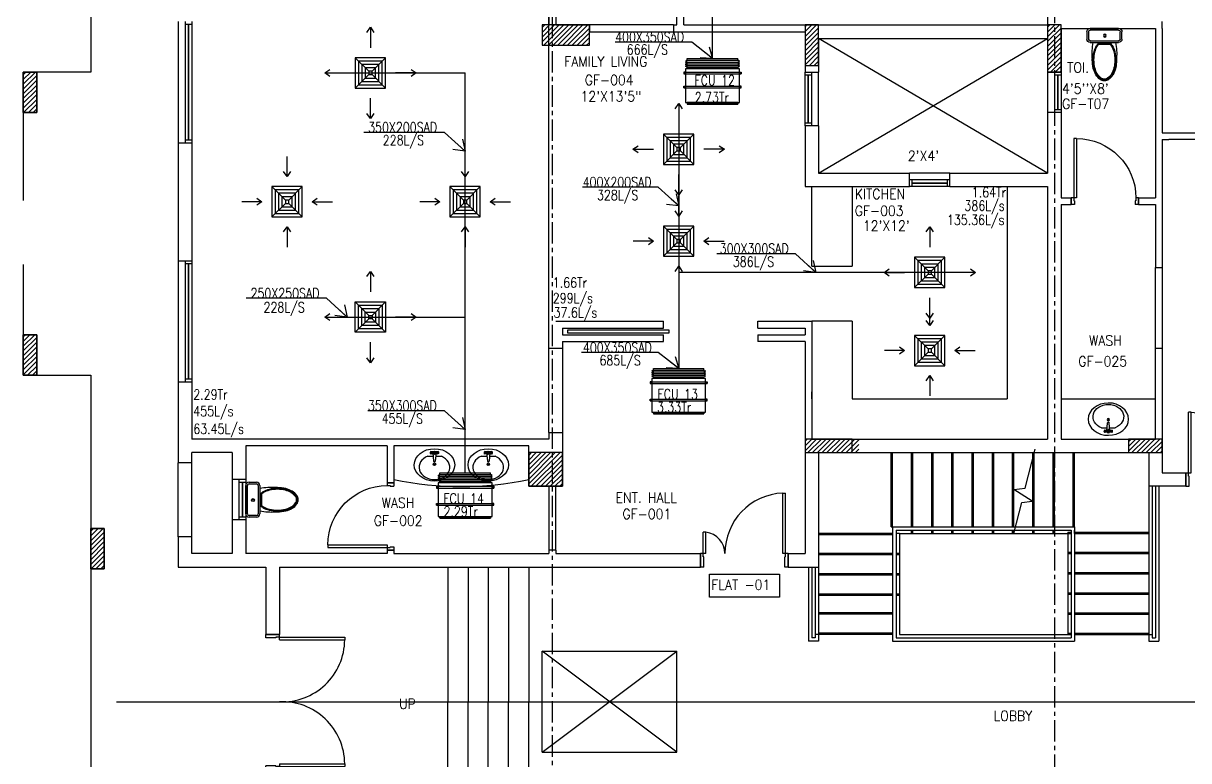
# Model space of a CAD drawing. Header units: millimetres. Extents: x -1288794 to 2153086, y -2701644 to -1335282.
# Drawn here: x 716546 to 733839, y -1492444 to -1481494 of the extents above; entities that cross this region are included whole.
import ezdxf

# ---------------------------------------------------------------- set-up
doc = ezdxf.new("R2010")
doc.units = ezdxf.units.MM
doc.header["$LTSCALE"] = 100
for name, pattern in [('CENTER', [50.8, 31.75, -6.35, 6.35, -6.35]), ('DASHED2', [9.525, 6.35, -3.175]), ('HIDDEN', [9.525, 6.35, -3.175])]:
    doc.linetypes.add(name, pattern=pattern)
for name, color, linetype in [('A-ANNO-TEXT', 8, 'Continuous'), ('A-DOOR', 4, 'Continuous'), ('A-FLOR-OVHD', 4, 'DASHED2'), ('A-FLOR-PFIX', 8, 'Continuous'), ('A-FLOR-SPCL', 8, 'Continuous'), ('A-FLOR-STRS', 8, 'Continuous'), ('A-GLAZ', 5, 'Continuous'), ('A-GRID', 253, 'CENTER'), ('A-WALL-FULL', 8, 'Continuous'), ('AC- SUIPPOR', 7, 'HIDDEN'), ('AC-SAD', 3, 'Continuous'), ('AC-SAD TEXT', 3, 'Continuous'), ('AC-UNIT', 5, 'Continuous'), ('LINE', 1, 'Continuous'), ('RAD RIGHT', 1, 'Continuous'), ('S-COL- HACT.', 9, 'Continuous'), ('S-COL.', 8, 'Continuous'), ('SAD RIGHT', 3, 'Continuous'), ('WALL', 42, 'Continuous')]:
    doc.layers.add(name, color=color, linetype=linetype)
doc.styles.add('ROMANS', font='romans.shx', dxfattribs={"width": 0.8})
doc.styles.add('SIMPLEX', font='simplex.shx', dxfattribs={"width": 0.8})
doc.dimstyles.new('100 of DIM2', dxfattribs={"dimscale": 0, "dimtxt": 200, "dimasz": 150, "dimexe": 75, "dimexo": 200, "dimgap": 75, "dimtad": 1, "dimdec": 0, "dimrnd": 5, "dimzin": 0, "dimdsep": 46, "dimtxsty": 'ROMANS', "dimblk": 'ARCHTICK', "dimcen": 100, "dimclrd": 94, "dimclre": 94, "dimclrt": 2, "dimadec": 0, "dimazin": 0, "dimtfac": 1, "dimtdec": 0, "dimtofl": 0, "dimtmove": 2, "dimatfit": 3, "dimldrblk": 'OPEN90', "dimfxl": 75, "dimtolj": 1, "dimtzin": 0, "dimarcsym": 0})
pattern_1 = [(45, (1840901.617, -1109556.65), (-35.355339, 35.355339), [])]

# ---------------------------------------------------------------- blocks, each defined once
blk = doc.blocks.new('D-200-DOUBLE')
for p, q in [((40, 200), (40, 1170)), ((40, 1170), (80, 1170)), ((80, 200), (80, 1170)), ((1920, 200), (1920, 1170)), ((1920, 1170), (1960, 1170)), ((1960, 200), (1960, 1170)), ((80, 200), (0, 200)), ((0, 200), (0, 0)), ((40, 200), (40, 148)), ((1920, 200), (1960, 200)), ((2000, 200), (1960, 200)), ((1960, 200), (1960, 148)), ((2000, 200), (2000, 0)), ((50, 0), (0, 0)), ((40, 148), (50, 148)), ((50, 148), (50, 0)), ((1950, 148), (1950, 0)), ((1960, 148), (1950, 148)), ((2000, 0), (1950, 0))]:
    blk.add_line(p, q)
at = {"linetype": 'Continuous'}
for centre, start, end in [((73, 242), 357.4314, 89.5378), ((1927, 242), 90.4622, 182.5686)]:
    blk.add_arc(centre, 928, start, end, dxfattribs=at)
blk = doc.blocks.new('D-100-R1')
for p, q in [((-80, 980), (-80, 100)), ((-80, 980), (-40, 980)), ((-40, 980), (-40, 55)), ((-1000, 100), (-1000, 0)), ((-1000, 100), (-960, 100)), ((-960, 100), (-960, 55)), ((-960, 55), (-950, 55)), ((-950, 55), (-950, 0)), ((-80, 100), (0, 100)), ((-50, 55), (-50, 0)), ((-50, 55), (-40, 55)), ((-50, 0), (0, 0)), ((0, 100), (0, 0)), ((-1000, 0), (-950, 0))]:
    blk.add_line(p, q)
at = {"linetype": 'Continuous'}
blk.add_arc((-80, 100), 880, 90, 180, dxfattribs=at)
blk = doc.blocks.new('WC-1')
for p, q in [((-210, 0), (210, 0)), ((-260, -160), (-260, -50)), ((-235, -160), (-235, -50)), ((-210, -25), (210, -25)), ((235, -50), (235, -160)), ((260, -50), (260, -160)), ((210, -185), (-210, -185)), ((210, -210), (-210, -210)), ((91, -223), (-91, -223)), ((86, -235), (-86, -235))]:
    blk.add_line(p, q)
for radius in [22.1, 17.1]:
    blk.add_circle((-6, -107), radius)
for centre, radius, start, end in [((-210, -50), 50, 90, 180), ((-210, -160), 50, 180, 270), ((-210, -50), 25, 90, 180), ((-210, -160), 25, 180, 270), ((210, -50), 50, 360, 90), ((210, -50), 25, 360, 90), ((210, -160), 25, 270, 360), ((210, -160), 50, 270, 360), ((722, -383), 904, 168.9529, 184.0632), ((178, -428), 341, 149.8586, 166.4766), ((178, -428), 328, 149.8586, 166.4766), ((69, -365), 214, 138.4152, 149.8586), ((69, -365), 201, 139.9943, 149.8586), ((-69, -365), 201, 30.1414, 40.0057), ((-69, -365), 214, 30.1414, 41.5848), ((-178, -428), 328, 13.5234, 30.1414), ((-178, -428), 341, 13.5234, 30.1414), ((352, -470), 532, 177.5541, 180), ((352, -470), 532, 180, 193.5234), ((352, -470), 520, 166.4766, 180), ((352, -470), 520, 180, 193.5234), ((352, -470), 507, 166.4766, 180), ((352, -470), 507, 180, 193.5234), ((-352, -470), 507, 360, 13.5234), ((-352, -470), 507, 346.4766, 360), ((-352, -470), 520, 360, 13.5234), ((-352, -470), 520, 346.4766, 360), ((-352, -470), 532, 346.4766, 360), ((-352, -470), 532, 360, 2.4459), ((178, -512), 353, 193.5234, 210.1414), ((178, -512), 341, 193.5234, 210.1414), ((178, -512), 328, 193.5234, 210.1414), ((69, -575), 226, 210.1414, 234.4972), ((69, -575), 214, 210.1414, 234.4972), ((69, -575), 201, 210.1414, 234.4972), ((-69, -575), 201, 305.5028, 329.8586), ((-69, -575), 214, 305.5028, 329.8586), ((-69, -575), 226, 305.5028, 329.8586), ((-178, -512), 328, 329.8586, 346.4766), ((-178, -512), 341, 329.8586, 346.4766), ((-178, -512), 353, 329.8586, 346.4766), ((0, -672), 108, 234.4972, 270), ((0, -672), 95.9, 234.4972, 270), ((0, -672), 83.4, 234.4972, 270), ((0, -672), 83.4, 270, 305.5028), ((0, -672), 95.9, 270, 305.5028), ((0, -672), 108, 270, 305.5028)]:
    blk.add_arc(centre, radius, start, end)
at = {"linetype": 'Continuous', "ltscale": 50}
blk.add_arc((-722, -383), 904, 355.9368, 11.0471, dxfattribs=at)
blk = doc.blocks.new('W-180')
for p, q in [((1800, 100), (0, 100)), ((1800, 0), (0, 0)), ((40, 0), (40, 100)), ((1760, 100), (1760, 0))]:
    blk.add_line(p, q)
at = {"linetype": 'Continuous'}
for p, q in [((1760, 53), (40, 53)), ((1760, 47), (40, 47))]:
    blk.add_line(p, q, dxfattribs=at)
blk = doc.blocks.new('W-80')
for p, q in [((800, 100), (0, 100)), ((800, 0), (0, 0)), ((40, 0), (40, 100)), ((760, 100), (760, 0))]:
    blk.add_line(p, q)
at = {"linetype": 'Continuous'}
for p, q in [((760, 53), (40, 53)), ((760, 47), (40, 47))]:
    blk.add_line(p, q, dxfattribs=at)
blk = doc.blocks.new('D-130-R')
for p, q in [((1220, 200), (1220, 1100)), ((1220, 1100), (1260, 1100)), ((1260, 200), (1260, 1100)), ((80, 520), (40, 520)), ((40, 200), (40, 520)), ((80, 200), (80, 520)), ((0, 0), (0, 200)), ((80, 200), (0, 200)), ((40, 150), (40, 200)), ((1300, 200), (1220, 200)), ((1260, 150), (1260, 200)), ((1300, 0), (1300, 200)), ((50, 0), (0, 0)), ((50, 150), (40, 150)), ((50, 0), (50, 150)), ((1260, 150), (1250, 150)), ((1250, 0), (1250, 150)), ((1300, 0), (1250, 0))]:
    blk.add_line(p, q)
for centre, radius, start, end in [((1260, 200), 900, 92.5473, 180), ((40, 200), 320, 0, 82.8192)]:
    blk.add_arc(centre, radius, start, end)
blk = doc.blocks.new('LAV-2')
for p, q in [((-21, 393), (-55, 399)), ((-21, 369), (-55, 363)), ((-24, 385), (-49, 381)), ((-24, 377), (-49, 381)), ((-25, 381), (-13, 258)), ((-19, 381), (17, 381)), ((-1, 363), (-1, 399)), ((23, 381), (11, 257)), ((53, 399), (20, 393)), ((53, 363), (20, 369)), ((47, 381), (23, 385)), ((47, 381), (23, 376)), ((-102, 330), (-23, 330)), ((21, 329), (101, 329))]:
    blk.add_line(p, q)
for centre, radius in [((-1, 381), 24), ((-1, 381), 18), ((-1, 209), 18), ((-1, 209), 13.2)]:
    blk.add_circle(centre, radius)
blk.add_arc((-1, 257), 12, 179.8053, 359.8053)
for centre, major_axis, ratio in [((-1, 202), (-300, 1), 0.8), ((53, 381), (0.1, 18), 0.333333)]:
    blk.add_ellipse(centre, major_axis=major_axis, ratio=ratio)
at = {"extrusion": (0, 0, -1)}
blk.add_ellipse((-55, 381), major_axis=(0.1, 18), ratio=0.333333, dxfattribs=at)
blk.add_ellipse((-1, 166), major_axis=(-228, 1), ratio=0.8, start_param=5.174, end_param=10.533963)
for points, knots in [([(-55, 365), (-55, 366), (-55, 366), (-55, 366), (-55, 366), (-56, 367), (-56, 368), (-57, 370), (-57, 371), (-58, 374), (-58, 375), (-58, 379), (-58, 381), (-58, 386), (-58, 388), (-57, 392), (-57, 393), (-56, 394), (-56, 395), (-55, 396), (-55, 396), (-55, 396), (-55, 397), (-55, 397)], [3.378318, 3.378318, 3.378318, 3.378318, 3.519844, 3.519844, 3.66137, 3.66137, 3.925951, 3.925951, 4.190531, 4.190531, 4.455112, 4.455112, 4.86737, 4.86737, 5.279628, 5.279628, 5.565785, 5.565785, 5.785568, 5.785568, 5.957, 5.957, 6.04646, 6.04646, 6.04646, 6.04646]), ([(-55, 397), (-55, 397), (-54, 396), (-54, 396), (-54, 396), (-53, 395), (-53, 394), (-52, 392), (-52, 391), (-52, 388), (-51, 387), (-51, 383), (-51, 381), (-51, 376), (-52, 374), (-52, 370), (-53, 369), (-53, 368), (-54, 367), (-54, 366), (-54, 366), (-55, 366), (-55, 365), (-55, 365)], [0.236726, 0.236726, 0.236726, 0.236726, 0.378252, 0.378252, 0.519778, 0.519778, 0.784358, 0.784358, 1.048939, 1.048939, 1.313519, 1.313519, 1.725777, 1.725777, 2.138035, 2.138035, 2.424192, 2.424192, 2.643976, 2.643976, 2.815407, 2.815407, 2.904867, 2.904867, 2.904867, 2.904867]), ([(53, 396), (53, 396), (53, 396), (53, 396), (53, 395), (52, 394), (52, 394), (51, 392), (51, 390), (50, 388), (50, 386), (50, 383), (50, 380), (50, 376), (50, 373), (51, 370), (51, 369), (52, 367), (52, 367), (53, 366), (53, 365), (53, 365), (53, 365), (53, 365)], [0.236726, 0.236726, 0.236726, 0.236726, 0.378252, 0.378252, 0.519778, 0.519778, 0.784358, 0.784358, 1.048939, 1.048939, 1.313519, 1.313519, 1.725777, 1.725777, 2.138035, 2.138035, 2.424192, 2.424192, 2.643976, 2.643976, 2.815407, 2.815407, 2.904867, 2.904867, 2.904867, 2.904867]), ([(53, 365), (53, 365), (53, 365), (54, 366), (54, 366), (55, 367), (55, 368), (56, 370), (56, 371), (56, 373), (57, 375), (57, 379), (57, 381), (57, 386), (56, 388), (56, 391), (55, 392), (55, 394), (54, 395), (54, 396), (54, 396), (54, 396), (53, 396), (53, 396)], [3.378318, 3.378318, 3.378318, 3.378318, 3.519844, 3.519844, 3.66137, 3.66137, 3.925951, 3.925951, 4.190531, 4.190531, 4.455112, 4.455112, 4.86737, 4.86737, 5.279628, 5.279628, 5.565785, 5.565785, 5.785568, 5.785568, 5.957, 5.957, 6.04646, 6.04646, 6.04646, 6.04646])]:
    blk.add_open_spline(points, degree=3, knots=knots)
blk = doc.blocks.new('W-60')
for p, q in [((600, 100), (0, 100)), ((600, 0), (0, 0)), ((40, 0), (40, 100)), ((560, 100), (560, 0))]:
    blk.add_line(p, q)
at = {"linetype": 'Continuous'}
for p, q in [((560, 53), (40, 53)), ((560, 47), (40, 47))]:
    blk.add_line(p, q, dxfattribs=at)
blk = doc.blocks.new('_ArchTick')
at = {"color": 0, "linetype": 'ByBlock', "const_width": 0.15}
blk.add_lwpolyline([(-0.5, -0.5), (0.5, 0.5)], dxfattribs=at)
blk = doc.blocks.new('A$C44FB0367')
at = {"layer": 'WALL', "ltscale": 30}
h = blk.add_hatch(dxfattribs=at)
h.set_pattern_fill('NET3', color=2, scale=100, style=0)
h.set_pattern_definition([(0, (19935.246, -11666.627), (0, 12.5), []), (60, (19935.246, -11666.627), (-10.8253175, 6.25), []), (120, (19935.246, -11666.627), (-10.8253175, -6.25), [])])
h.paths.add_polyline_path([(775, 250), (775, 275), (25, 275), (25, 250)])
at = {"layer": 'WALL', "color": 5, "ltscale": 30}
for p, q in [((25, 250), (25, 275)), ((25, 275), (775, 275)), ((775, 250), (775, 275))]:
    blk.add_line(p, q, dxfattribs=at)
at = {"layer": 'WALL', "color": 8, "ltscale": 30}
for p, q in [((25, -275), (0, -287.5)), ((0, -287.5), (25, -300)), ((25, -300), (0, -312.5)), ((0, -312.5), (25, -325)), ((25, -325), (0, -337.5)), ((0, -337.5), (25, -350)), ((25, -250), (25, -275)), ((25, -250), (25, -275)), ((25, -275), (775, -275)), ((25, -300), (775, -300)), ((25, -325), (775, -325)), ((775, -250), (775, -275)), ((775, -275), (800, -287.5)), ((800, -287.5), (775, -300)), ((775, -300), (800, -312.5)), ((800, -312.5), (775, -325)), ((775, -325), (800, -337.5)), ((800, -337.5), (775, -350)), ((25, -350), (0, -362.5)), ((0, -362.5), (25, -375)), ((25, -350), (775, -350)), ((25, -375), (775, -375)), ((25, -375), (25, -400)), ((25, -400), (775, -400)), ((775, -350), (800, -362.5)), ((800, -362.5), (775, -375)), ((775, -375), (775, -400))]:
    blk.add_line(p, q, dxfattribs=at)
at = {"layer": 'WALL', "color": 5, "ltscale": 30}
blk.add_lwpolyline([(0, 250), (800, 250), (800, -250), (0, -250)], close=True, dxfattribs=at)
blk = doc.blocks.new('A$C5F1D0244')
at = {"layer": 'AC- SUIPPOR', "ltscale": 5}
for p, q in [((-25, 425), (-25, -425)), ((0, 425), (0, -425))]:
    blk.add_line(p, q, dxfattribs=at)
at = {"layer": 'AC- SUIPPOR', "ltscale": 30}
for points in [[(-25, 400), (0, 400), (0, 425), (-25, 425)], [(-25, -400), (0, -400), (0, -425), (-25, -425)]]:
    blk.add_lwpolyline(points, close=True, dxfattribs=at)
for centre in [(-12.5, 412.5), (-12.5, -412.5)]:
    blk.add_circle(centre, 5, dxfattribs=at)
blk = doc.blocks.new('SD RIGHT')
at = {"layer": 'SAD RIGHT'}
for p, q in [((-225, 225), (-25, 25)), ((225, 225), (25, 25)), ((-25, -25), (-225, -225)), ((225, -225), (25, -25))]:
    blk.add_line(p, q, dxfattribs=at)
for points in [[(-225, -225), (225, -225), (225, 225), (-225, 225)], [(-175, -175), (175, -175), (175, 175), (-175, 175)], [(-125, -125), (125, -125), (125, 125), (-125, 125)], [(-75, -75), (75, -75), (75, 75), (-75, 75)], [(-25, -25), (25, -25), (25, 25), (-25, 25)]]:
    blk.add_lwpolyline(points, close=True, dxfattribs=at)
for points in [[(0, 678), (0, 375)], [(-678, 0), (-375, 0)], [(678, 0), (375, 0)], [(0, -678), (0, -375)]]:
    blk.add_leader(points, dimstyle='100 of DIM2', override={"dimscale": 1, "dimasz": 75, "dimtad": 0, "dimclrd": 256, "dimfxl": 0.2}, dxfattribs=at)
blk = doc.blocks.new('RAD RIGHT CENTER')
at = {"layer": 'RAD RIGHT'}
for p, q in [((-225, 225), (-25, 25)), ((225, 225), (25, 25)), ((-25, -25), (-225, -225)), ((25, -25), (225, -225))]:
    blk.add_line(p, q, dxfattribs=at)
for points in [[(-225, -225), (225, -225), (225, 225), (-225, 225)], [(-175, -175), (175, -175), (175, 175), (-175, 175)], [(-125, -125), (125, -125), (125, 125), (-125, 125)], [(-75, -75), (75, -75), (75, 75), (-75, 75)], [(-25, -25), (25, -25), (25, 25), (-25, 25)]]:
    blk.add_lwpolyline(points, close=True, dxfattribs=at)
for points in [[(0, 373), (0, 673)], [(-373, 0), (-673, 0)], [(373, 0), (673, 0)], [(0, -373), (0, -673)]]:
    blk.add_leader(points, dimstyle='100 of DIM2', override={"dimscale": 1, "dimasz": 75, "dimtad": 0, "dimclrd": 1, "dimfxl": 0.2}, dxfattribs=at)

msp = doc.modelspace()

# ---------------------------------------------------------------- hatches: boundary and pattern name
at = {"layer": 'S-COL- HACT.', "linetype": 'Continuous', "ltscale": 3}
h = msp.add_hatch(dxfattribs=at)
h.set_pattern_fill('ANSI31', color=256, scale=400, style=0)
h.set_pattern_definition(pattern_1)
h.paths.add_polyline_path([(724946.4, -1481518.6), (724246.4, -1481518.6), (724246.4, -1481818.6), (724946.4, -1481818.6)])
h = msp.add_hatch(dxfattribs=at)
h.set_pattern_fill('ANSI31', color=256, scale=400, style=0)
h.set_pattern_definition(pattern_1)
h.paths.add_polyline_path([(728146.4, -1481518.6), (728146.4, -1482118.6), (728346.4, -1482118.6), (728346.4, -1481518.6)])
h = msp.add_hatch(dxfattribs=at)
h.set_pattern_fill('ANSI31', color=256, scale=400, style=0)
h.set_pattern_definition(pattern_1)
h.paths.add_polyline_path([(731746.4, -1481518.6), (731746.4, -1482218.6), (731946.4, -1482218.6), (731946.4, -1481518.6)])
h = msp.add_hatch(dxfattribs=at)
h.set_pattern_fill('ANSI31', color=256, scale=400, style=0)
h.set_pattern_definition(pattern_1)
h.paths.add_polyline_path([(716546.4, -1482218.6), (716546.4, -1482818.6), (716746.4, -1482818.6), (716746.4, -1482218.6)])
h = msp.add_hatch(dxfattribs=at)
h.set_pattern_fill('ANSI31', color=256, scale=400, style=0)
h.set_pattern_definition(pattern_1)
h.paths.add_polyline_path([(716546.4, -1486118.6), (716546.4, -1486718.6), (716746.4, -1486718.6), (716746.4, -1486118.6)])
h = msp.add_hatch(dxfattribs=at)
h.set_pattern_fill('ANSI31', color=256, scale=400, style=0)
h.set_pattern_definition(pattern_1)
h.paths.add_polyline_path([(728146.4, -1487868.6), (728946.4, -1487868.6), (728946.4, -1487668.6), (728146.4, -1487668.6)])
h = msp.add_hatch(dxfattribs=at)
h.set_pattern_fill('ANSI31', color=256, scale=400, style=0)
h.set_pattern_definition(pattern_1)
h.paths.add_polyline_path([(732946.4, -1487868.6), (733446.4, -1487868.6), (733446.4, -1487668.6), (732946.4, -1487668.6)])
h = msp.add_hatch(dxfattribs=at)
h.set_pattern_fill('ANSI31', color=256, scale=400, style=0)
h.set_pattern_definition(pattern_1)
h.paths.add_polyline_path([(724046.4, -1488368.6), (724546.4, -1488368.6), (724546.4, -1487868.6), (724046.4, -1487868.6)])
h = msp.add_hatch(dxfattribs=at)
h.set_pattern_fill('ANSI31', color=256, scale=400, style=0)
h.set_pattern_definition(pattern_1)
h.paths.add_polyline_path([(724046.4, -1488368.6), (724546.4, -1488368.6), (724546.4, -1487868.6), (724046.4, -1487868.6)])
h = msp.add_hatch(dxfattribs=at)
h.set_pattern_fill('ANSI31', color=256, scale=400, style=0)
h.set_pattern_definition(pattern_1)
h.paths.add_polyline_path([(717546.4, -1488993.6), (717546.4, -1489593.6), (717746.4, -1489593.6), (717746.4, -1488993.6)])

# ---------------------------------------------------------------- linework, layer by layer
msp.add_line((724346.4, -1486318.6), (724346.4, -1480850))
at = {"layer": 'A-ANNO-TEXT', "color": 5}
msp.add_lwpolyline([(726727.4, -1489671.5), (727769.8, -1489671.5), (727769.8, -1490013.9), (726727.4, -1490013.9)], close=True, dxfattribs=at)
at = {"layer": 'A-DOOR', "ltscale": 3}
msp.add_lwpolyline([(724626.3, -1486093.6), (724626.3, -1486043.6), (726126.3, -1486043.6), (726126.3, -1486093.6), (724626.3, -1486093.6)], dxfattribs=at)
at = {"layer": 'A-FLOR-OVHD', "linetype": 'Continuous', "ltscale": 3}
for p, q in [((726196.4, -1481518.6), (724946.4, -1481518.6)), ((724946.4, -1481618.6), (726196.4, -1481618.6)), ((733546.4, -1483118.6), (735346.4, -1483118.6)), ((735346.4, -1483218.6), (733546.4, -1483218.6)), ((733346.4, -1486318.6), (733346.4, -1485118.6)), ((733346.4, -1486318.6), (733346.4, -1485118.6)), ((733446.4, -1485118.6), (733446.4, -1486318.6)), ((733446.4, -1485118.6), (733446.4, -1486318.6)), ((724346.4, -1487568.6), (724346.4, -1486318.6)), ((724546.4, -1486318.6), (724546.4, -1487568.6)), ((716546.4, -1486718.6), (717546.4, -1486718.6)), ((716546.4, -1486718.6), (717546.4, -1486718.6)), ((717546.4, -1486718.6), (717546.4, -1496418.6)), ((717546.4, -1486718.6), (717546.4, -1496418.6)), ((724346.4, -1488368.6), (724346.4, -1489318.6)), ((724446.4, -1489318.6), (724446.4, -1488368.6))]:
    msp.add_line(p, q, dxfattribs=at)
at = {"layer": 'A-FLOR-OVHD', "linetype": 'Continuous'}
for p, q in [((729446.4, -1488968.6), (729446.4, -1487868.6)), ((729746.4, -1488968.6), (729746.4, -1487868.6)), ((730046.4, -1488968.6), (730046.4, -1487868.6)), ((730346.4, -1488968.6), (730346.4, -1487868.6)), ((730646.4, -1488968.6), (730646.4, -1487868.6)), ((730946.4, -1488968.6), (730946.4, -1487868.6)), ((731246.4, -1488968.6), (731246.4, -1487868.6)), ((731546.4, -1488968.6), (731546.4, -1487868.6)), ((732146.4, -1488968.6), (732146.4, -1487868.6)), ((729446.4, -1489068.6), (728346.4, -1489068.6)), ((732146.4, -1489068.6), (733246.4, -1489068.6)), ((729446.4, -1489368.6), (728346.4, -1489368.6)), ((732146.4, -1489368.6), (733246.4, -1489368.6)), ((729446.4, -1489668.6), (728346.4, -1489668.6)), ((732146.4, -1489668.6), (733246.4, -1489668.6)), ((729446.4, -1489968.6), (728346.4, -1489968.6)), ((732146.4, -1489968.6), (733246.4, -1489968.6)), ((729446.4, -1490268.6), (728346.4, -1490268.6)), ((732146.4, -1490268.6), (733246.4, -1490268.6)), ((728346.4, -1490568.6), (728296.4, -1490568.6)), ((729446.4, -1490568.6), (728346.4, -1490568.6)), ((732146.4, -1490568.6), (733246.4, -1490568.6)), ((733246.4, -1490568.6), (733296.4, -1490568.6))]:
    msp.add_line(p, q, dxfattribs=at)
at = {"layer": 'A-FLOR-OVHD', "ltscale": 3}
msp.add_lwpolyline([(740146.4, -1472568.6), (731746.4, -1472568.6), (731746.4, -1473868.6), (730446.4, -1473868.6), (730446.4, -1472568.6), (726146.4, -1472568.6), (726146.4, -1472968.6), (724446.4, -1472968.6), (724446.4, -1472568.6), (717546.4, -1472568.6), (717546.4, -1482218.6), (716546.4, -1482218.6), (716546.4, -1486718.6)], dxfattribs=at)
at = {"layer": 'A-FLOR-SPCL', "ltscale": 3}
for p, q in [((728346.4, -1483718.6), (731746.4, -1481718.6)), ((731746.4, -1483718.6), (728346.4, -1481718.6)), ((728246.4, -1485098.6), (728246.4, -1483918.6)), ((728846.4, -1483918.6), (728846.4, -1485098.6)), ((731146.4, -1483918.6), (731146.4, -1487068.6)), ((728246.4, -1485098.6), (728846.4, -1485098.6)), ((728846.4, -1485918.6), (728246.4, -1485918.6)), ((728846.4, -1485918.6), (728846.4, -1487068.6)), ((728846.4, -1487068.6), (731146.4, -1487068.6)), ((731946.4, -1487068.6), (733346.4, -1487068.6)), ((722846.4, -1489568.6), (722846.4, -1491568.6)), ((723146.4, -1489568.6), (723146.4, -1491568.6)), ((723446.4, -1489568.6), (723446.4, -1491568.6)), ((723746.4, -1489568.6), (723746.4, -1491568.6)), ((724046.4, -1489568.6), (724046.4, -1491568.6)), ((722846.4, -1493568.6), (722846.4, -1491568.6)), ((723146.4, -1493568.6), (723146.4, -1491568.6)), ((723446.4, -1493568.6), (723446.4, -1491568.6)), ((723746.4, -1493568.6), (723746.4, -1491568.6)), ((724046.4, -1493568.6), (724046.4, -1491568.6))]:
    msp.add_line(p, q, dxfattribs=at)
msp.add_arc((723046.4, -1483551.9), 4821.5, 258.02979, 281.97021, dxfattribs=at)
at = {"layer": 'A-FLOR-STRS', "ltscale": 3}
for p, q in [((729426.4, -1488968.6), (729426.4, -1487868.6)), ((729726.4, -1488968.6), (729726.4, -1487868.6)), ((730026.4, -1488968.6), (730026.4, -1487868.6)), ((730326.4, -1488968.6), (730326.4, -1487868.6)), ((730626.4, -1488968.6), (730626.4, -1487868.6)), ((730926.4, -1488968.6), (730926.4, -1487868.6)), ((731226.4, -1488968.6), (731226.4, -1487868.6)), ((731415, -1488394.4), (731558.9, -1487818.6)), ((731526.4, -1488968.6), (731526.4, -1487868.6)), ((731826.4, -1488968.6), (731826.4, -1487868.6)), ((731846.4, -1488968.6), (731846.4, -1487868.6)), ((732126.4, -1488968.6), (732126.4, -1487868.6)), ((731246.4, -1488418.6), (731415, -1488394.4)), ((733246.4, -1488368.6), (733246.4, -1489368.6)), ((733296.4, -1488368.6), (733296.4, -1489356.1)), ((733346.4, -1488368.6), (733346.4, -1490618.6)), ((733396.4, -1488368.6), (733396.4, -1490668.6)), ((731517.7, -1488588.1), (731246.4, -1488418.6)), ((731246.4, -1489068.6), (731361.5, -1488608.3)), ((731361.5, -1488608.3), (731517.7, -1488588.1)), ((729446.4, -1489088.6), (728346.4, -1489088.6)), ((729426.4, -1488968.6), (732146.4, -1488968.6)), ((729446.4, -1488968.6), (729446.4, -1490668.6)), ((729496.4, -1489018.6), (729496.4, -1490618.6)), ((729496.4, -1489018.6), (732096.4, -1489018.6)), ((729546.4, -1489068.6), (729496.4, -1489068.6)), ((729546.4, -1489068.6), (732046.4, -1489068.6)), ((729546.4, -1489068.6), (729546.4, -1490268.6)), ((729726.4, -1489068.6), (729726.4, -1489018.6)), ((729746.4, -1489068.6), (729746.4, -1489018.6)), ((730026.4, -1489068.6), (730026.4, -1489018.6)), ((730046.4, -1489068.6), (730046.4, -1489018.6)), ((730326.4, -1489068.6), (730326.4, -1489018.6)), ((730346.4, -1489068.6), (730346.4, -1489018.6)), ((730626.4, -1489068.6), (730626.4, -1489018.6)), ((730646.4, -1489068.6), (730646.4, -1489018.6)), ((730926.4, -1489068.6), (730926.4, -1489018.6)), ((730946.4, -1489068.6), (730946.4, -1489018.6)), ((731226.4, -1489068.6), (731226.4, -1489018.6)), ((731246.4, -1489068.6), (731246.4, -1489018.6)), ((731526.4, -1489068.6), (731526.4, -1489018.6)), ((731546.4, -1489068.6), (731546.4, -1489018.6)), ((731826.4, -1489068.6), (731826.4, -1489018.6)), ((731846.4, -1489068.6), (731846.4, -1489018.6)), ((732046.4, -1489048.6), (732046.4, -1489668.6)), ((732046.4, -1489048.6), (732096.4, -1489048.6)), ((732046.4, -1489048.6), (732096.4, -1489048.6)), ((732046.4, -1489068.6), (732096.4, -1489068.6)), ((732046.4, -1489068.6), (732096.4, -1489068.6)), ((732096.4, -1489018.6), (732096.4, -1490618.6)), ((732146.4, -1488968.6), (732146.4, -1490668.6)), ((732146.4, -1489068.6), (732146.4, -1489018.6)), ((732146.4, -1489048.6), (733246.4, -1489048.6)), ((729446.4, -1489388.6), (728346.4, -1489388.6)), ((729546.4, -1489368.6), (729496.4, -1489368.6)), ((729546.4, -1489388.6), (729496.4, -1489388.6)), ((732046.4, -1489348.6), (732096.4, -1489348.6)), ((732046.4, -1489368.6), (732096.4, -1489368.6)), ((732146.4, -1489348.6), (733246.4, -1489348.6)), ((733246.4, -1489368.6), (733246.4, -1490668.6)), ((733296.4, -1489356.1), (733296.4, -1490618.6)), ((728196.4, -1489568.6), (728196.4, -1490668.6)), ((728246.4, -1489568.6), (728246.4, -1490618.6)), ((728296.4, -1489568.6), (728296.4, -1490618.6)), ((728346.4, -1489568.6), (728346.4, -1490668.6)), ((729446.4, -1489688.6), (728346.4, -1489688.6)), ((729546.4, -1489668.6), (729496.4, -1489668.6)), ((729546.4, -1489688.6), (729496.4, -1489688.6)), ((732046.4, -1489648.6), (732096.4, -1489648.6)), ((732046.4, -1489668.6), (732046.4, -1490568.6)), ((732046.4, -1489668.6), (732096.4, -1489668.6)), ((732146.4, -1489648.6), (733246.4, -1489648.6)), ((732046.4, -1489948.6), (732096.4, -1489948.6)), ((732146.4, -1489948.6), (733246.4, -1489948.6)), ((729446.4, -1489988.6), (728346.4, -1489988.6)), ((729546.4, -1489968.6), (729496.4, -1489968.6)), ((729546.4, -1489988.6), (729496.4, -1489988.6)), ((732046.4, -1489968.6), (732096.4, -1489968.6)), ((729446.4, -1490248.6), (728346.4, -1490248.6)), ((729546.4, -1490268.6), (729546.4, -1490568.6)), ((732046.4, -1490248.6), (732096.4, -1490248.6)), ((732046.4, -1490268.6), (732096.4, -1490268.6)), ((732146.4, -1490248.6), (733246.4, -1490248.6)), ((728296.4, -1490618.6), (728246.4, -1490618.6)), ((729446.4, -1490548.6), (728346.4, -1490548.6)), ((729496.4, -1490618.6), (732096.4, -1490618.6)), ((729546.4, -1490568.6), (732046.4, -1490568.6)), ((732046.4, -1490548.6), (732096.4, -1490548.6)), ((732046.4, -1490568.6), (732096.4, -1490568.6)), ((732146.4, -1490548.6), (733246.4, -1490548.6)), ((733296.4, -1490618.6), (733346.4, -1490618.6)), ((728346.4, -1490668.6), (728196.4, -1490668.6)), ((729446.4, -1490668.6), (732146.4, -1490668.6)), ((733246.4, -1490668.6), (733396.4, -1490668.6))]:
    msp.add_line(p, q, dxfattribs=at)
at = {"layer": 'A-GLAZ', "ltscale": 3}
for p, q in [((718846.4, -1481468.6), (718846.4, -1483268.6)), ((728346.4, -1483018.6), (728346.4, -1482218.6)), ((731746.4, -1482218.6), (731746.4, -1482818.6)), ((730296.4, -1483718.6), (729696.4, -1483718.6)), ((718846.4, -1485018.6), (718846.4, -1486818.6)), ((718846.4, -1489118.6), (718846.4, -1488018.6)), ((719046.4, -1489118.6), (719046.4, -1488018.6)), ((719646.4, -1488268.6), (719646.4, -1488868.6))]:
    msp.add_line(p, q, dxfattribs=at)
at = {"layer": 'A-GRID', "ltscale": 0.1}
for p, q in [((724396.4, -1465142.6), (724396.4, -1513277)), ((731846.4, -1466442.6), (731846.4, -1514577))]:
    msp.add_line(p, q, dxfattribs=at)
at = {"layer": 'A-WALL-FULL', "ltscale": 3}
for p, q in [((731746.4, -1478218.6), (731746.4, -1481518.6)), ((726246.4, -1481518.6), (726246.4, -1479518.6)), ((726346.4, -1481518.6), (726346.4, -1479518.6)), ((724446.4, -1479618.6), (724446.4, -1481518.6)), ((724346.4, -1480418.6), (724346.4, -1481518.6)), ((733446.4, -1481568.6), (733446.4, -1481468.6)), ((724446.4, -1481518.6), (724946.4, -1481518.6)), ((724946.4, -1481518.6), (724946.4, -1481618.6)), ((726196.4, -1481518.6), (726246.4, -1481518.6)), ((726196.4, -1481518.6), (726196.4, -1481618.6)), ((726196.4, -1481618.6), (728146.4, -1481618.6)), ((726346.4, -1481518.6), (731746.4, -1481518.6)), ((728146.4, -1481618.6), (728146.4, -1482218.6)), ((731946.4, -1481568.6), (731946.4, -1482218.6)), ((731946.4, -1481568.6), (733346.4, -1481568.6)), ((733346.4, -1481568.6), (733346.4, -1484086.6)), ((733446.4, -1481568.6), (733446.4, -1483118.6)), ((728346.4, -1481718.6), (731746.4, -1481718.6)), ((728346.4, -1481718.6), (728346.4, -1482218.6)), ((731746.4, -1481718.6), (731746.4, -1482218.6)), ((716746.4, -1482218.6), (716546.4, -1482218.6)), ((716546.4, -1482218.6), (716546.4, -1482818.6, 0)), ((716746.4, -1482818.6), (716746.4, -1482218.6)), ((728146.4, -1482218.6), (728346.4, -1482218.6)), ((731946.4, -1482218.6), (731746.4, -1482218.6)), ((716546.4, -1482818.6, 0), (716746.4, -1482818.6)), ((731746.4, -1482818.6), (731746.4, -1483718.6)), ((731946.4, -1482818.6), (731746.4, -1482818.6)), ((731946.4, -1482818.6), (731946.4, -1484086.6)), ((728346.4, -1483018.6), (728146.4, -1483018.6)), ((728146.4, -1483018.6), (728146.4, -1483918.6)), ((728346.4, -1483018.6), (728346.4, -1483718.6)), ((733446.4, -1483118.6), (733546.4, -1483118.6)), ((718846.4, -1483268.6), (719046.4, -1483268.6)), ((718846.4, -1483268.6), (718846.4, -1485018.6)), ((719046.4, -1483268.6), (719046.4, -1485018.6)), ((733446.4, -1483218.6), (733446.4, -1485118.6)), ((733446.4, -1483218.6), (733546.4, -1483218.6)), ((728346.4, -1483718.6), (729696.4, -1483718.6)), ((729696.4, -1483918.6), (729696.4, -1483718.6)), ((730296.4, -1483718.6), (731746.4, -1483718.6)), ((730296.4, -1483918.6), (730296.4, -1483718.6)), ((728146.4, -1483918.6), (729696.4, -1483918.6)), ((730296.4, -1483918.6), (731746.4, -1483918.6)), ((731746.4, -1483918.6), (731746.4, -1487068.6)), ((731746.4, -1483918.6), (731746.4, -1487668.6)), ((731946.4, -1484086.6), (732096.4, -1484086.6)), ((731946.4, -1484186.6), (732096.4, -1484186.6)), ((731946.4, -1484186.6), (731946.4, -1487668.6)), ((732096.4, -1484186.6), (732096.4, -1484086.6)), ((733096.4, -1484086.6), (733346.4, -1484086.6)), ((733096.4, -1484186.6), (733096.4, -1484086.6)), ((733096.4, -1484186.6), (733346.4, -1484186.6)), ((733346.4, -1484186.6), (733346.4, -1485118.6)), ((718846.4, -1485018.6), (719046.4, -1485018.6)), ((733346.4, -1485118.6), (733446.4, -1485118.6)), ((724446.4, -1485918.6), (726046.4, -1485918.6)), ((726046.4, -1486018.6), (726046.4, -1485918.6)), ((727446.4, -1486018.6), (727446.4, -1485918.6)), ((727446.4, -1485918.6), (728246.4, -1485918.6)), ((728246.4, -1485918.6), (728246.4, -1487668.6)), ((716746.4, -1486118.6, 0), (716546.4, -1486118.6, 0)), ((716546.4, -1486118.6, 0), (716546.4, -1486718.6)), ((716746.4, -1486718.6, 0), (716746.4, -1486118.6, 0)), ((724546.4, -1486018.6), (726046.4, -1486018.6)), ((724546.4, -1486018.6), (724546.4, -1486118.6)), ((724546.4, -1486118.6), (726046.4, -1486118.6)), ((726046.4, -1486218.6), (726046.4, -1486118.6)), ((727446.4, -1486018.6), (728146.4, -1486018.6)), ((727446.4, -1486118.6), (728146.4, -1486118.6)), ((727446.4, -1486118.6), (727446.4, -1486218.6)), ((728146.4, -1486018.6), (728146.4, -1486118.6)), ((724346.4, -1486318.6), (724546.4, -1486318.6)), ((724546.4, -1486218.6), (724546.4, -1486318.6)), ((724546.4, -1486218.6), (726046.4, -1486218.6)), ((728146.4, -1486218.6), (727446.4, -1486218.6)), ((728146.4, -1486218.6), (728146.4, -1489368.6)), ((733346.4, -1486318.6), (733446.4, -1486318.6)), ((733346.4, -1487668.6), (733346.4, -1486318.6)), ((733446.4, -1486318.6), (733446.4, -1488168.6)), ((716546.4, -1486718.6), (716746.4, -1486718.6, 0)), ((718846.4, -1486818.6), (718846.4, -1488018.6)), ((718846.4, -1486818.6), (719046.4, -1486818.6)), ((719046.4, -1486818.6), (719046.4, -1487668.6)), ((728246.4, -1487068.6), (728246.4, -1486968.6)), ((724346.4, -1487668.6), (719046.4, -1487668.6)), ((724346.4, -1487568.6), (724546.4, -1487568.6)), ((724346.4, -1487568.6), (724346.4, -1487668.6)), ((724546.4, -1487568.6), (724546.4, -1488368.6)), ((728246.4, -1487668.6), (731746.4, -1487668.6)), ((731946.4, -1487668.6), (733346.4, -1487668.6)), ((719646.4, -1487868.6), (719046.4, -1487868.6)), ((719046.4, -1488018.6), (719046.4, -1487868.6)), ((719646.4, -1487868.6), (719646.4, -1488268.6)), ((719846.4, -1487768.6), (719846.4, -1488268.6)), ((721946.4, -1487768.6), (719846.4, -1487768.6)), ((721946.4, -1487768.6), (721946.4, -1488318.6)), ((722046.4, -1487768.6), (722046.4, -1488318.6)), ((724046.4, -1487768.6), (722046.4, -1487768.6)), ((724046.4, -1488368.6), (724046.4, -1487768.6)), ((728346.4, -1487868.6), (733246.4, -1487868.6)), ((728346.4, -1487868.6), (728346.4, -1489568.6)), ((733246.4, -1487868.6), (733246.4, -1488368.6)), ((719046.4, -1488018.6), (718846.4, -1488018.6)), ((733446.4, -1488168.6), (733796.4, -1488168.6)), ((733796.4, -1488168.6), (733796.4, -1488368.6)), ((719846.4, -1488268.6), (719646.4, -1488268.6)), ((722046.4, -1488318.6), (721946.4, -1488318.6)), ((724546.4, -1488368.6), (724046.4, -1488368.6)), ((733796.4, -1488368.6), (733246.4, -1488368.6)), ((719846.4, -1488868.6), (719646.4, -1488868.6)), ((719646.4, -1488868.6), (719646.4, -1489368.6)), ((719846.4, -1488868.6), (719846.4, -1489368.6)), ((717546.4, -1489593.6), (717546.4, -1488993.6)), ((717546.4, -1488993.6), (717746.4, -1488993.6)), ((717746.4, -1488993.6), (717746.4, -1489593.6)), ((719046.4, -1489118.6), (718846.4, -1489118.6)), ((718846.4, -1489118.6), (718846.4, -1489568.6)), ((719046.4, -1489368.6), (719046.4, -1489118.6)), ((719646.4, -1489368.6), (719046.4, -1489368.6)), ((721946.4, -1489368.6), (719846.4, -1489368.6)), ((722046.4, -1489318.6), (721946.4, -1489318.6)), ((721946.4, -1489318.6), (721946.4, -1489368.6)), ((722046.4, -1489318.6), (722046.4, -1489368.6)), ((722046.4, -1489368.6), (724346.4, -1489368.6)), ((724346.4, -1489318.6), (724346.4, -1489368.6)), ((724446.4, -1489318.6), (724346.4, -1489318.6)), ((724446.4, -1489318.6), (724446.4, -1489368.6)), ((724446.4, -1489368.6), (726596.4, -1489368.6)), ((726596.4, -1489368.6), (726596.4, -1489568.6)), ((727896.4, -1489368.6), (727896.4, -1489568.6)), ((727896.4, -1489368.6), (728146.4, -1489368.6)), ((727996.4, -1489368.6), (728146.4, -1489368.6)), ((717746.4, -1489593.6, 0), (717546.4, -1489593.6)), ((718846.4, -1489568.6), (720146.4, -1489568.6)), ((720146.4, -1489568.6), (720146.4, -1490568.6)), ((720346.4, -1489568.6), (726596.4, -1489568.6)), ((720346.4, -1489568.6), (720346.4, -1490568.6)), ((727896.4, -1489568.6), (728346.4, -1489568.6)), ((727996.4, -1489568.6), (728346.4, -1489568.6)), ((720146.4, -1490568.6), (720346.4, -1490568.6)), ((717930.3, -1491568.6), (744346.4, -1491568.6))]:
    msp.add_line(p, q, dxfattribs=at)
at = {"layer": 'A-WALL-FULL', "linetype": 'Continuous', "ltscale": 3}
for p, q in [((724346.4, -1481518.6), (724246.4, -1481518.6)), ((724246.4, -1481518.6), (724246.4, -1481818.6)), ((724246.4, -1481818.6), (724346.4, -1481818.6))]:
    msp.add_line(p, q, dxfattribs=at)
msp.add_lwpolyline([(716546.4, -1482218.6), (716746.4, -1482218.6), (716746.4, -1482818.6), (716546.4, -1482818.6)], close=True, dxfattribs=at)
at = {"layer": 'A-WALL-FULL', "linetype": 'Continuous', "ltscale": 3, "elevation": 0}
msp.add_lwpolyline([(716546.4, -1486118.6), (716746.4, -1486118.6), (716746.4, -1486718.6), (716546.4, -1486718.6)], close=True, dxfattribs=at)
at = {"layer": 'AC-SAD'}
for p, q in [((726773.2, -1482018.6), (726773.2, -1475081.1)), ((721321.4, -1482231.1), (723101.9, -1482231.1)), ((723101.9, -1488168.6), (723101.9, -1482231.1)), ((726271.4, -1482989.7), (726271.4, -1486618.6)), ((730371.4, -1485193.3), (726271.4, -1485193.3)), ((721321.4, -1485856.1), (723101.9, -1485856.1))]:
    msp.add_line(p, q, dxfattribs=at)
at = {"layer": 'LINE', "linetype": 'CENTER', "ltscale": 0.8}
for p, q in [((724246.4, -1492318.6), (726246.4, -1490818.6)), ((726246.4, -1492318.6), (724246.4, -1490818.6)), ((724246.4, -1490818.6), (726246.4, -1490818.6)), ((724246.4, -1492318.6), (724246.4, -1490818.6)), ((726246.4, -1492318.6), (726246.4, -1490818.6)), ((724246.4, -1492318.6), (726246.4, -1492318.6))]:
    msp.add_line(p, q, dxfattribs=at)
at = {"layer": 'S-COL.', "linetype": 'Continuous', "ltscale": 3}
for points in [[(724946.4, -1481518.6), (724246.4, -1481518.6), (724246.4, -1481818.6), (724946.4, -1481818.6)], [(724946.4, -1481518.6), (724246.4, -1481518.6), (724246.4, -1481818.6), (724946.4, -1481818.6)], [(724946.4, -1481518.6), (724246.4, -1481518.6), (724246.4, -1481818.6), (724946.4, -1481818.6)], [(728146.4, -1481518.6), (728146.4, -1482118.6), (728346.4, -1482118.6), (728346.4, -1481518.6)], [(731746.4, -1481518.6), (731746.4, -1482218.6), (731946.4, -1482218.6), (731946.4, -1481518.6)], [(716546.4, -1482218.6), (716546.4, -1482818.6), (716746.4, -1482818.6), (716746.4, -1482218.6)], [(716546.4, -1482218.6), (716546.4, -1482818.6), (716746.4, -1482818.6), (716746.4, -1482218.6)], [(716546.4, -1482218.6), (716546.4, -1482818.6), (716746.4, -1482818.6), (716746.4, -1482218.6)], [(728146.4, -1487868.6), (728846.4, -1487868.6), (728846.4, -1487668.6), (728146.4, -1487668.6)], [(728146.4, -1487868.6), (728846.4, -1487868.6), (728846.4, -1487668.6), (728146.4, -1487668.6)], [(728146.4, -1487868.6), (728846.4, -1487868.6), (728846.4, -1487668.6), (728146.4, -1487668.6)], [(732946.4, -1487868.6), (733446.4, -1487868.6), (733446.4, -1487668.6), (732946.4, -1487668.6)], [(732946.4, -1487868.6), (733446.4, -1487868.6), (733446.4, -1487668.6), (732946.4, -1487668.6)], [(724046.4, -1488368.6), (724546.4, -1488368.6), (724546.4, -1487868.6), (724046.4, -1487868.6)], [(717546.4, -1488993.6), (717546.4, -1489593.6), (717746.4, -1489593.6), (717746.4, -1488993.6)], [(717546.4, -1488993.6), (717546.4, -1489593.6), (717746.4, -1489593.6), (717746.4, -1488993.6)], [(717546.4, -1488993.6), (717546.4, -1489593.6), (717746.4, -1489593.6), (717746.4, -1488993.6)]]:
    msp.add_lwpolyline(points, close=True, dxfattribs=at)
at = {"layer": 'S-COL.', "linetype": 'Continuous', "ltscale": 3, "elevation": 0}
msp.add_lwpolyline([(716546.4, -1486118.6), (716546.4, -1486718.6), (716746.4, -1486718.6), (716746.4, -1486118.6)], close=True, dxfattribs=at)
msp.add_lwpolyline([(716546.4, -1486118.6), (716546.4, -1486718.6), (716746.4, -1486718.6), (716746.4, -1486118.6)], close=True, dxfattribs=at)
msp.add_lwpolyline([(716546.4, -1486118.6), (716546.4, -1486718.6), (716746.4, -1486718.6), (716746.4, -1486118.6)], close=True, dxfattribs=at)

# ---------------------------------------------------------------- block references
at = {"ltscale": 30, "rotation": 89.99999999999999}
for p in [(726773.2, -1482219.3), (726271.4, -1486819.3), (723101.9, -1488369.3)]:
    msp.add_blockref('A$C5F1D0244', p, dxfattribs=at)
at = {"ltscale": 30, "xscale": -1, "rotation": 90}
for p in [(726773.2, -1482450.5), (726271.4, -1487100.5), (723101.9, -1488650.5)]:
    msp.add_blockref('A$C5F1D0244', p, dxfattribs=at)
at = {"layer": 'A-DOOR', "ltscale": 3, "xscale": -1}
for name, p in [('D-100-R1', (732096.4, -1484186.6)), ('D-130-R', (735096.4, -1488368.6))]:
    msp.add_blockref(name, p, dxfattribs=at)
at = {"layer": 'A-DOOR', "ltscale": 3, "xscale": -1, "rotation": 90}
msp.add_blockref('D-100-R1', (722046.4, -1489318.6), dxfattribs=at)
at = {"layer": 'A-DOOR', "ltscale": 3}
msp.add_blockref('D-130-R', (726596.4, -1489568.6), dxfattribs=at)
at = {"layer": 'A-DOOR', "ltscale": 3, "rotation": 270}
msp.add_blockref('D-200-DOUBLE', (720146.4, -1490568.6), dxfattribs=at)
at = {"layer": 'A-FLOR-PFIX', "ltscale": 3, "xscale": -1}
msp.add_blockref('WC-1', (732589.1, -1481568.6), dxfattribs=at)
at = {"layer": 'A-FLOR-PFIX', "ltscale": 3, "xscale": -1, "rotation": 180}
msp.add_blockref('LAV-2', (732648.5, -1487170), dxfattribs=at)
at = {"layer": 'A-FLOR-PFIX', "ltscale": 3}
for p in [(722648.5, -1488252.4), (723446.9, -1488252.4)]:
    msp.add_blockref('LAV-2', p, dxfattribs=at)
at = {"layer": 'A-FLOR-PFIX', "ltscale": 3, "rotation": 90}
msp.add_blockref('WC-1', (719846.4, -1488568.6), dxfattribs=at)
at = {"layer": 'A-GLAZ', "ltscale": 3}
for name, p, rotation in [('W-180', (719046.4, -1483268.6), 90), ('W-80', (728146.4, -1482218.6), 270), ('W-60', (731946.4, -1482818.6), 90), ('W-180', (719046.4, -1486818.6), 90), ('W-60', (719846.4, -1488868.6), 90)]:
    msp.add_blockref(name, p, dxfattribs=dict(at, rotation=rotation))
msp.add_blockref('W-60', (729696.4, -1483918.6), dxfattribs=at)
at = {"layer": 'AC-UNIT', "color": 6, "ltscale": 30, "xscale": -1, "rotation": 180}
for p in [(726373.2, -1482418.6), (725871.4, -1487018.6), (722701.9, -1488568.6)]:
    msp.add_blockref('A$C44FB0367', p, dxfattribs=at)
at = {"layer": 'RAD RIGHT'}
for p in [(720459.7, -1484143.6), (723101.9, -1484143.6), (726271.4, -1484728.9), (729996.4, -1486352.8)]:
    msp.add_blockref('RAD RIGHT CENTER', p, dxfattribs=at)
at = {"layer": 'SAD RIGHT'}
for p in [(721696.4, -1482231.1), (726271.4, -1483364.7), (729996.4, -1485193.3)]:
    msp.add_blockref('SD RIGHT', p, dxfattribs=at)
at = {"layer": 'SAD RIGHT', "xscale": -1, "rotation": 180}
msp.add_blockref('SD RIGHT', (721696.4, -1485856.1), dxfattribs=at)

# ---------------------------------------------------------------- texts
at = {"layer": 'A-ANNO-TEXT', "style": 'ROMANS', "width": 0.9}
for s, p in [('FAMILY LIVING', (724574.2, -1482135.1)), ('TOI.', (732036.4, -1482224.2)), ('GF-004', (724878.4, -1482411.1)), ('12\'X13\'5"', (724816.2, -1482653.7)), ("4'5''X8'", (731960.4, -1482538.9)), ('GF-T07', (731960.4, -1482763.9)), ("2'X4'", (729671.6, -1483536.3)), ('KITCHEN', (728884.8, -1484103.1)), ('GF-003', (728884.8, -1484352.8)), ("12'X12'", (729005.7, -1484574)), ('WASH', (732360, -1486279.7)), ('GF-025', (732201.2, -1486588.1)), ('WASH', (721863.5, -1488689.9)), ('ENT. HALL', (725335.6, -1488612)), ('GF-001', (725437.2, -1488854.8)), ('GF-002', (721747.6, -1488954.5)), ('UP', (722122.2, -1491673.9)), ('LOBBY', (730944.6, -1491851.8))]:
    msp.add_text(s, height=150, dxfattribs=at).set_placement(p)
at = {"layer": 'A-ANNO-TEXT', "color": 5, "style": 'ROMANS', "width": 0.9}
msp.add_text('FLAT -01', height=150, dxfattribs=at).set_placement((726756.1, -1489905.9))
at = {"layer": 'AC-SAD TEXT', "style": 'SIMPLEX', "width": 0.8}
for s, p in [('400X350SAD', (725328.9, -1481772.1)), ('666L/S', (725500.7, -1481956.9)), ('FCU 12', (726505.6, -1482416)), ('2.73Tr', (726509.1, -1482668.6)), ('350X200SAD', (721663.5, -1483113)), ('228L/S', (721880.4, -1483303.5)), ('400X200SAD', (724846.1, -1483926.9)), ('328L/S', (725059.5, -1484119.3)), ('1.64Tr', (730621, -1484077.6)), ('386L/s', (730511.6, -1484276.3)), ('135.36L/s', (730251.8, -1484487.5)), ('300X300SAD', (726880.9, -1484914.7)), ('386L/S', (727074.9, -1485108.2)), ('1.66Tr', (724403.4, -1485419.1)), ('250X250SAD', (719918.3, -1485577.6)), ('228L/S', (720111.7, -1485787)), ('299L/s', (724403.4, -1485650.1)), ('37.6L/s', (724415.2, -1485863.3)), ('400X350SAD', (724850.2, -1486384.4)), ('685L/S', (725096.4, -1486572.6)), ('2.29Tr', (719068.8, -1487079.8)), ('FCU 13', (725956.3, -1487075.5)), ('455L/s', (719068.8, -1487327.7)), ('350X300SAD', (721659.9, -1487245.9)), ('3.33Tr', (725950, -1487268.6)), ('455L/S', (721863.8, -1487438.4)), ('63.45L/s', (719068.8, -1487590.8)), ('FCU 14', (722779.4, -1488625.5)), ('2.29Tr', (722781.9, -1488818.6))]:
    msp.add_text(s, height=150, dxfattribs=at).set_placement(p)

# ---------------------------------------------------------------- leaders
at = {"layer": 'AC-SAD TEXT'}
for points in [[(726773.2, -1482018.6), (726468, -1481772.1), (725328.9, -1481772.1)], [(723101.9, -1483391.5), (722796.7, -1483113), (721600.8, -1483113)], [(726271.4, -1484205.5), (725966.3, -1483926.9), (724846.1, -1483926.9)], [(728308.2, -1485193.3), (728003, -1484914.7), (726838.1, -1484914.7)], [(721352.5, -1485856.1), (721047.3, -1485577.6), (719854, -1485577.6)], [(726271.4, -1486618.6), (725966.3, -1486384.4), (724831.7, -1486384.4)], [(723101.9, -1487524.4), (722796.7, -1487245.9), (721659.9, -1487245.9)]]:
    msp.add_leader(points, dimstyle='100 of DIM2', override={"dimscale": 1, "dimtad": 0, "dimfxl": 0.2}, dxfattribs=at)

doc.saveas('drawing.dxf')
